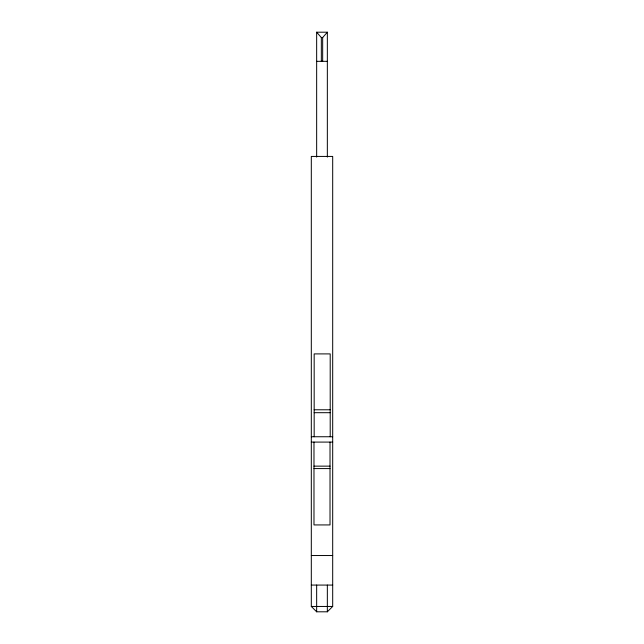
<?xml version="1.0" encoding="UTF-8"?>
<svg xmlns="http://www.w3.org/2000/svg" width="644" height="644" viewBox="0 0 644 644"><rect width="100%" height="100%" fill="white"/><g stroke="black" fill="none" stroke-linecap="round" stroke-linejoin="round"><path stroke-width="0.97" d="M322.668 61.325L322.668 37.545L327.345 32.2L316.655 32.2L316.655 157.096M327.345 611.8L332.69 606.455L332.69 156.428L311.31 156.428L311.31 606.455L316.655 611.8L327.345 611.8L327.345 585.074M316.655 32.2L321.332 37.545L322.668 37.545M316.655 61.325L327.345 61.325M314.167 409.777L330.203 409.777M314.167 412.691L330.203 412.691M311.31 436.745L332.69 436.745M311.31 442.09L332.69 442.09M313.982 466.143L330.018 466.143M313.982 468.582L330.018 468.582M311.31 555.531L332.69 555.531M311.31 585.074L332.69 585.074M311.31 606.455L332.69 606.455M330.203 436.745L330.203 353.902L314.167 353.902L314.167 436.745M330.018 442.09L330.018 524.932L313.982 524.932L313.982 442.09M327.345 32.2L327.345 157.096M321.332 37.545L321.332 61.325M316.655 585.074L316.655 611.8"/></g></svg>
